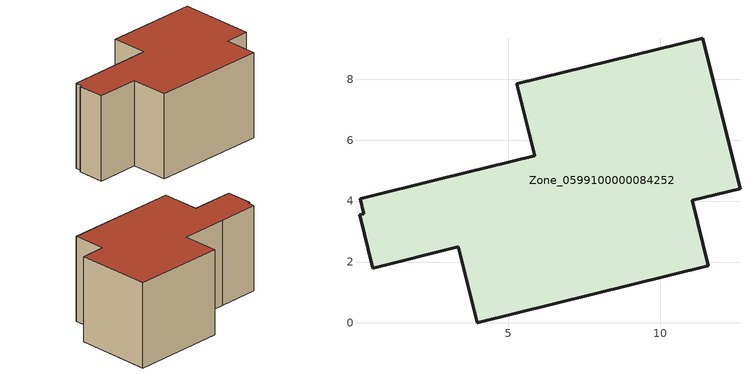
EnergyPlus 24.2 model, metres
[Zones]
Zone_0599100000084252
 floor ground (C_G): 11.39,9.35 12.61,4.41 11.04,4.02 11.57,1.87 3.98,0 3.36,2.5 0.55,1.8 0.12,3.55 0.26,3.59 0.15,4.08 2.79,4.74 5.87,5.49 5.28,7.85 z0
 wall outside (C_F): 3.98,0 11.57,1.87 11.04,4.02 12.61,4.41 11.39,9.35 5.28,7.85 5.87,5.49 2.79,4.74 0.15,4.08 0.26,3.59 0.12,3.55 0.55,1.8 3.36,2.5 3.98,0 z0:5.85
 roof outside (C_R): 0.26,3.59 0.12,3.55 0.55,1.8 3.36,2.5 3.98,0 11.57,1.87 11.04,4.02 12.61,4.41 11.39,9.35 5.28,7.85 5.87,5.49 2.79,4.74 0.15,4.08 z5.85
[BUILDING]
Pand.0599100000084252: North Axis=0; Terrain=City; Loads Convergence Tolerance Value=0.04; Temperature Convergence Tolerance Value=0.4; Solar Distribution=FullExterior; Maximum Number of Warmup Days=25; Minimum Number of Warmup Days=1
[Site:Location]
Rotterdam.The.Hague.AP_ZH_NLD Design_Conditions: Latitude=51.96; Longitude=4.45; Time Zone=1; Elevation=-4.5
[SITE:GROUNDTEMPERATURE:BUILDINGSURFACE]
18, 18, 18, 18, 18, 18, 18, 18, 18, 18, 18, 18
[MATERIAL] Thermal Absorptance=0.9; Solar Absorptance=0.7; Visible Absorptance=0.7
Name | Roughness | Thickness | Conductivity | Density | Specific Heat
G.TI.1965-1974 | MediumSmooth | 0.15 | 0.882353 | 540 | 1210
F.TI.1965-1974 | Rough | 0.3 | 0.697674 | 1920 | 840
R.TI.1965-1974 | MediumRough | 0.2 | 0.232558 | 1500 | 1000
[CONSTRUCTION]
C_G: G.TI.1965-1974
C_F: F.TI.1965-1974
C_R: R.TI.1965-1974
[ZONE]
Zone_0599100000084252: Type=1; Multiplier=1; Ceiling Height=Autocalculate; Volume=Autocalculate; Floor Area=autocalculate; Part of Total Floor Area=Yes
[ZONEINFILTRATION:DESIGNFLOWRATE]
Infil_Zone_0599100000084252: Zone or ZoneList or Space or SpaceList=Zone_0599100000084252; Schedule=AlwaysOn; Design Flow Rate Calculation Method=Flow/Area; Flow Rate per Floor Area=0.003; Constant Term Coefficient=1; Temperature Term Coefficient=0; Velocity Term Coefficient=0; Velocity Squared Term Coefficient=0
[HVACTEMPLATE:ZONE:IDEALLOADSAIRSYSTEM]
Zone_0599100000084252: Maximum Heating Supply Air Temperature=50; Minimum Cooling Supply Air Temperature=13; Maximum Heating Supply Air Humidity Ratio=0.0156; Minimum Cooling Supply Air Humidity Ratio=0.0077; Heating Limit=NoLimit; Cooling Limit=NoLimit; Dehumidification Control Type=ConstantSensibleHeatRatio; Cooling Sensible Heat Ratio=0.7; Dehumidification Setpoint=60; Humidification Control Type=None; Humidification Setpoint=30; Outdoor Air Method=None; Outdoor Air Flow Rate per Person=0.00944; Outdoor Air Flow Rate per Zone Floor Area=0; Outdoor Air Flow Rate per Zone=0; Demand Controlled Ventilation Type=None; Outdoor Air Economizer Type=NoEconomizer; Heat Recovery Type=None; Sensible Heat Recovery Effectiveness=0.7; Latent Heat Recovery Effectiveness=0.65
[ZONECONTROL:THERMOSTAT]
ThermostatControl_Zone_0599100000084252: Zone or ZoneList=Zone_0599100000084252; Control Type Schedule=DualSetpointControlType; Control 1=Thermostat_Zone_0599100000084252; Temperature Difference Between Cutout And Setpoint=0
[THERMOSTATSETPOINT:DUALSETPOINT]
Thermostat_Zone_0599100000084252: Heating Setpoint Temperature Schedule=HeatingSetpoint_Zone_0599100000084252; Cooling Setpoint Temperature Schedule=CoolingSetpoint_Zone_0599100000084252
[SCHEDULE:COMPACT]
HeatingSetpoint_Zone_0599100000084252: Through: 12/31, For: AllDays, Until: 24:00, 21
CoolingSetpoint_Zone_0599100000084252: Through: 12/31, For: AllDays, Until: 24:00, 24
DualSetpointControlType: Through: 12/31, For: AllDays, Until: 24:00, 4
AlwaysOn: Through: 12/31, For: AllDays, Until: 24:00, 1
